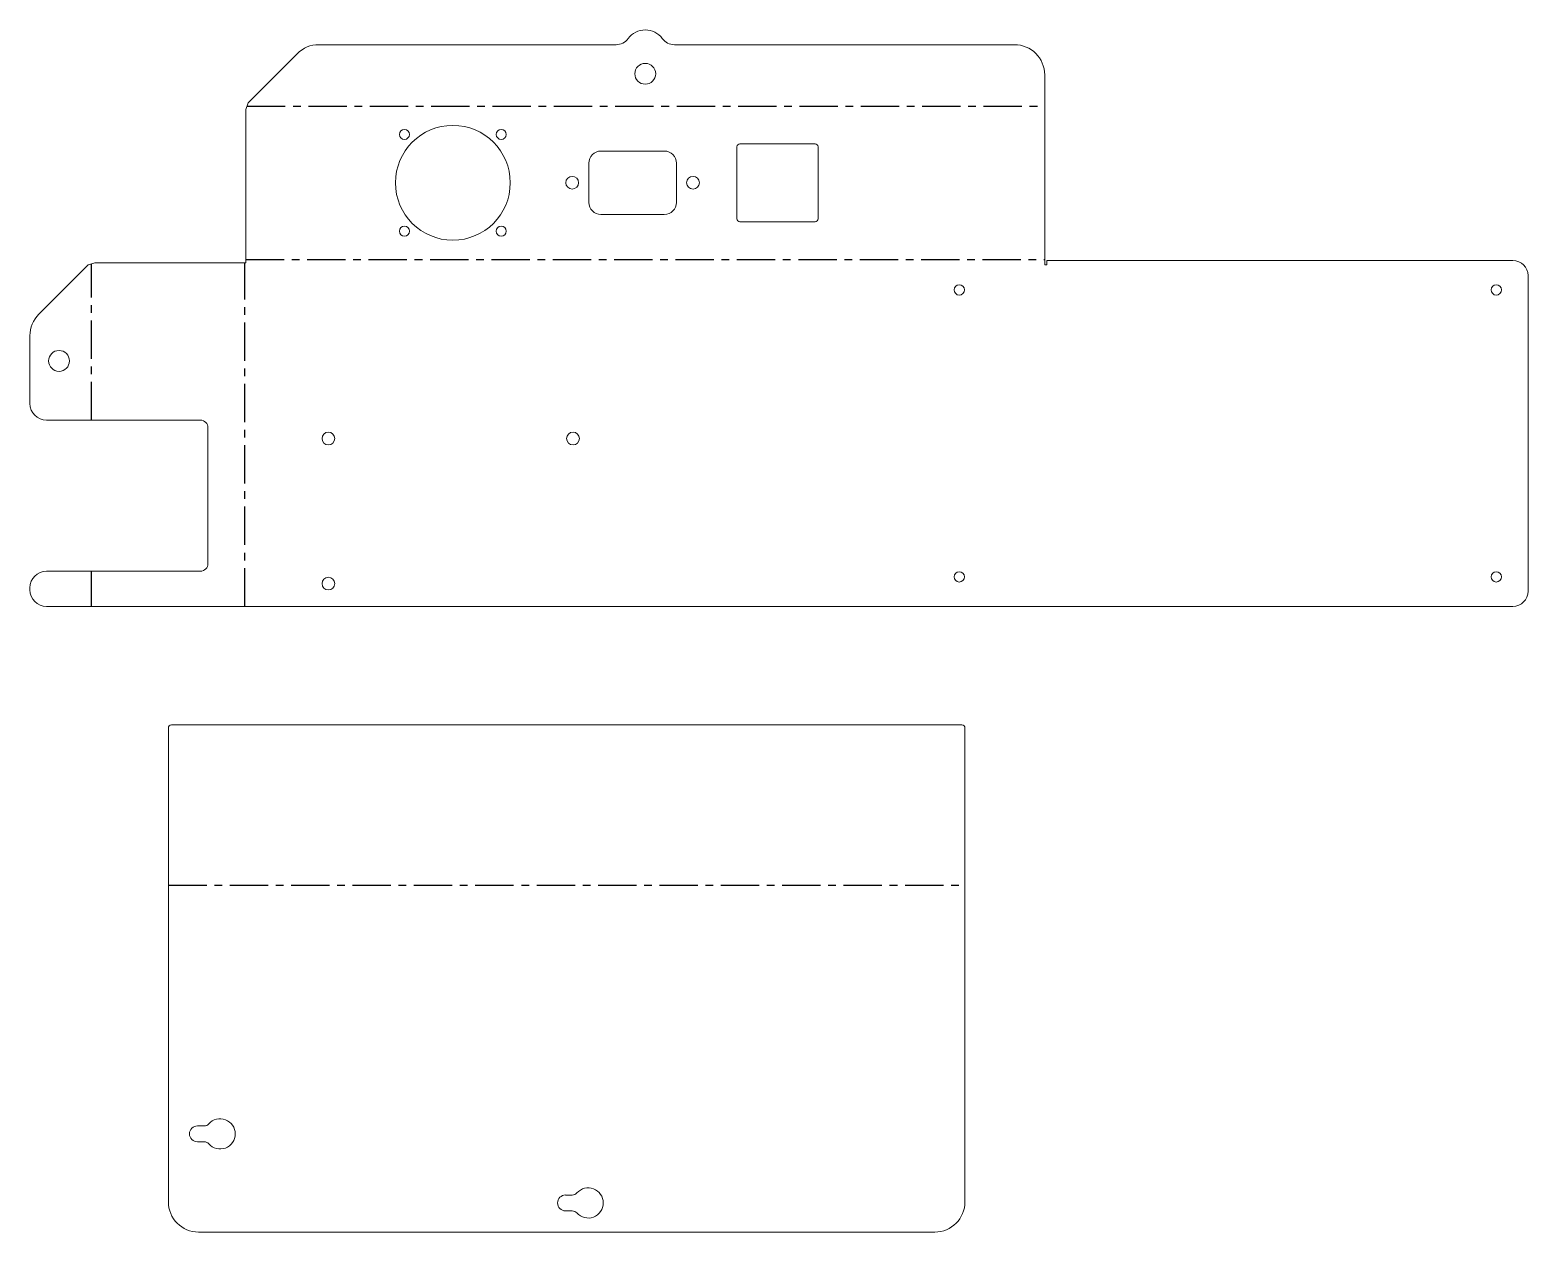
# Model space of a CAD drawing. Header units: millimetres. Extents: x 14 to 510, y 52 to 450.
import ezdxf

# ---------------------------------------------------------------- set-up
doc = ezdxf.new("R2010")
doc.units = ezdxf.units.MM
doc.linetypes.add('CENTERX2', pattern=[20.32, 12.7, -2.54, 2.54, -2.54])

msp = doc.modelspace()

# ---------------------------------------------------------------- linework, layer by layer
at = {"color": 7, "linetype": 'Continuous', "lineweight": 15}
for p, q in [((102.62, 442.39), (86.29, 426.05)), ((208.11, 445.31), (109.69, 445.31)), ((339.97, 445.31), (227.41, 445.31)), ((349.97, 372.46), (349.97, 435.31)), ((86.29, 426.05), (85.55, 423.85)), ((85.55, 423.85), (85.55, 373.12)), ((249.07, 412.49), (273.97, 412.49)), ((224.07, 410.09), (203.07, 410.09)), ((248.07, 387.69), (248.07, 411.49)), ((274.97, 387.69), (274.97, 411.49)), ((199.07, 406.09), (199.07, 393.09)), ((228.07, 406.09), (228.07, 393.09)), ((224.07, 389.09), (203.07, 389.09)), ((249.07, 386.69), (273.97, 386.69)), ((33.36, 372.38), (17.02, 356.05)), ((35.56, 373.12), (33.36, 372.38)), ((85.55, 373.12), (35.56, 373.12)), ((350.63, 372.46), (349.97, 372.46)), ((350.63, 373.86), (350.63, 372.46)), ((504.97, 373.86), (350.63, 373.86)), ((509.97, 264.36), (509.97, 368.86)), ((14.09, 348.98), (14.09, 326.51)), ((19.59, 321.01), (70.52, 321.01)), ((73.02, 273.51), (73.02, 318.51)), ((19.59, 271.01), (70.52, 271.01)), ((14.09, 265.51), (14.09, 264.86)), ((19.59, 259.36), (504.97, 259.36)), ((59.9, 219.12), (59.9, 62.23)), ((322.58, 220.12), (60.9, 220.12)), ((323.58, 62.23), (323.58, 219.12)), ((69.53, 87.36), (71.78, 87.36)), ((69.53, 82.11), (71.78, 82.11)), ((191.37, 64.49), (193.62, 64.49)), ((191.37, 59.24), (193.62, 59.24)), ((69.9, 52.23), (313.58, 52.23))]:
    msp.add_line(p, q, dxfattribs=at)
at = {"color": 7, "linetype": 'CENTERX2'}
for p, q in [((85.92, 424.95), (349.97, 424.95)), ((34.46, 321.01), (34.46, 372.75)), ((85.18, 259.36), (85.18, 373.12)), ((85.55, 374.22), (349.97, 374.22)), ((34.46, 259.36), (34.46, 271.01)), ((59.9, 167.1), (323.58, 167.1))]:
    msp.add_line(p, q, dxfattribs=at)
at = {"color": 7, "linetype": 'Continuous', "lineweight": 15}
for centre, radius in [((217.76, 435.68), 3.45), ((154.07, 399.59), 19), ((138.04, 415.61), 1.66), ((170.09, 415.61), 1.67), ((193.57, 399.59), 2.11), ((233.57, 399.59), 2.11), ((138.04, 383.56), 1.66), ((170.09, 383.56), 1.66), ((321.72, 364.11), 1.7), ((499.47, 364.11), 1.7), ((23.72, 340.62), 3.45), ((112.88, 314.93), 2.11), ((193.85, 314.93), 2.11), ((112.88, 266.9), 2.11), ((321.72, 269.11), 1.7), ((499.47, 269.11), 1.7)]:
    msp.add_circle(centre, radius, dxfattribs=at)
for centre, radius, start, end in [((208.11, 450.31), 5, 270, 323.5367), ((217.76, 443.18), 7, 36.4633, 143.5367), ((227.41, 450.31), 5, 216.4633, 270), ((109.69, 435.31), 10, 90, 135), ((339.97, 435.31), 10, 0, 90), ((249.07, 411.49), 1, 90, 180), ((273.97, 411.49), 1, 0, 90), ((203.07, 406.09), 4, 90, 180), ((224.07, 406.09), 4, 0, 90), ((203.07, 393.09), 4, 180, 270), ((224.07, 393.09), 4, 270, 0), ((249.07, 387.69), 1, 180, 270), ((273.97, 387.69), 1, 270, 0), ((504.97, 368.86), 5, 0, 90), ((24.09, 348.98), 10, 135, 180), ((19.59, 326.51), 5.5, 180, 270), ((70.52, 318.51), 2.5, 0, 90), ((70.52, 273.51), 2.5, 270, 0), ((19.59, 265.51), 5.5, 90, 180), ((19.59, 264.86), 5.5, 180, 270), ((504.97, 264.36), 5, 270, 0), ((60.9, 219.12), 1, 90, 180), ((322.58, 219.12), 1, 0, 90), ((77.03, 84.73), 5, 221.3544, 138.6456), ((69.53, 84.73), 2.63, 90, 270), ((71.78, 89.36), 2, 270, 318.6456), ((71.78, 80.11), 2, 41.3544, 90), ((191.37, 61.87), 2.63, 90, 270), ((193.62, 66.49), 2, 270, 318.6456), ((198.87, 61.87), 5, 221.3544, 138.6456), ((69.9, 62.23), 10, 180, 270), ((313.58, 62.23), 10, 270, 0), ((193.62, 57.24), 2, 41.3544, 90)]:
    msp.add_arc(centre, radius, start, end, dxfattribs=at)

doc.saveas('drawing.dxf')
